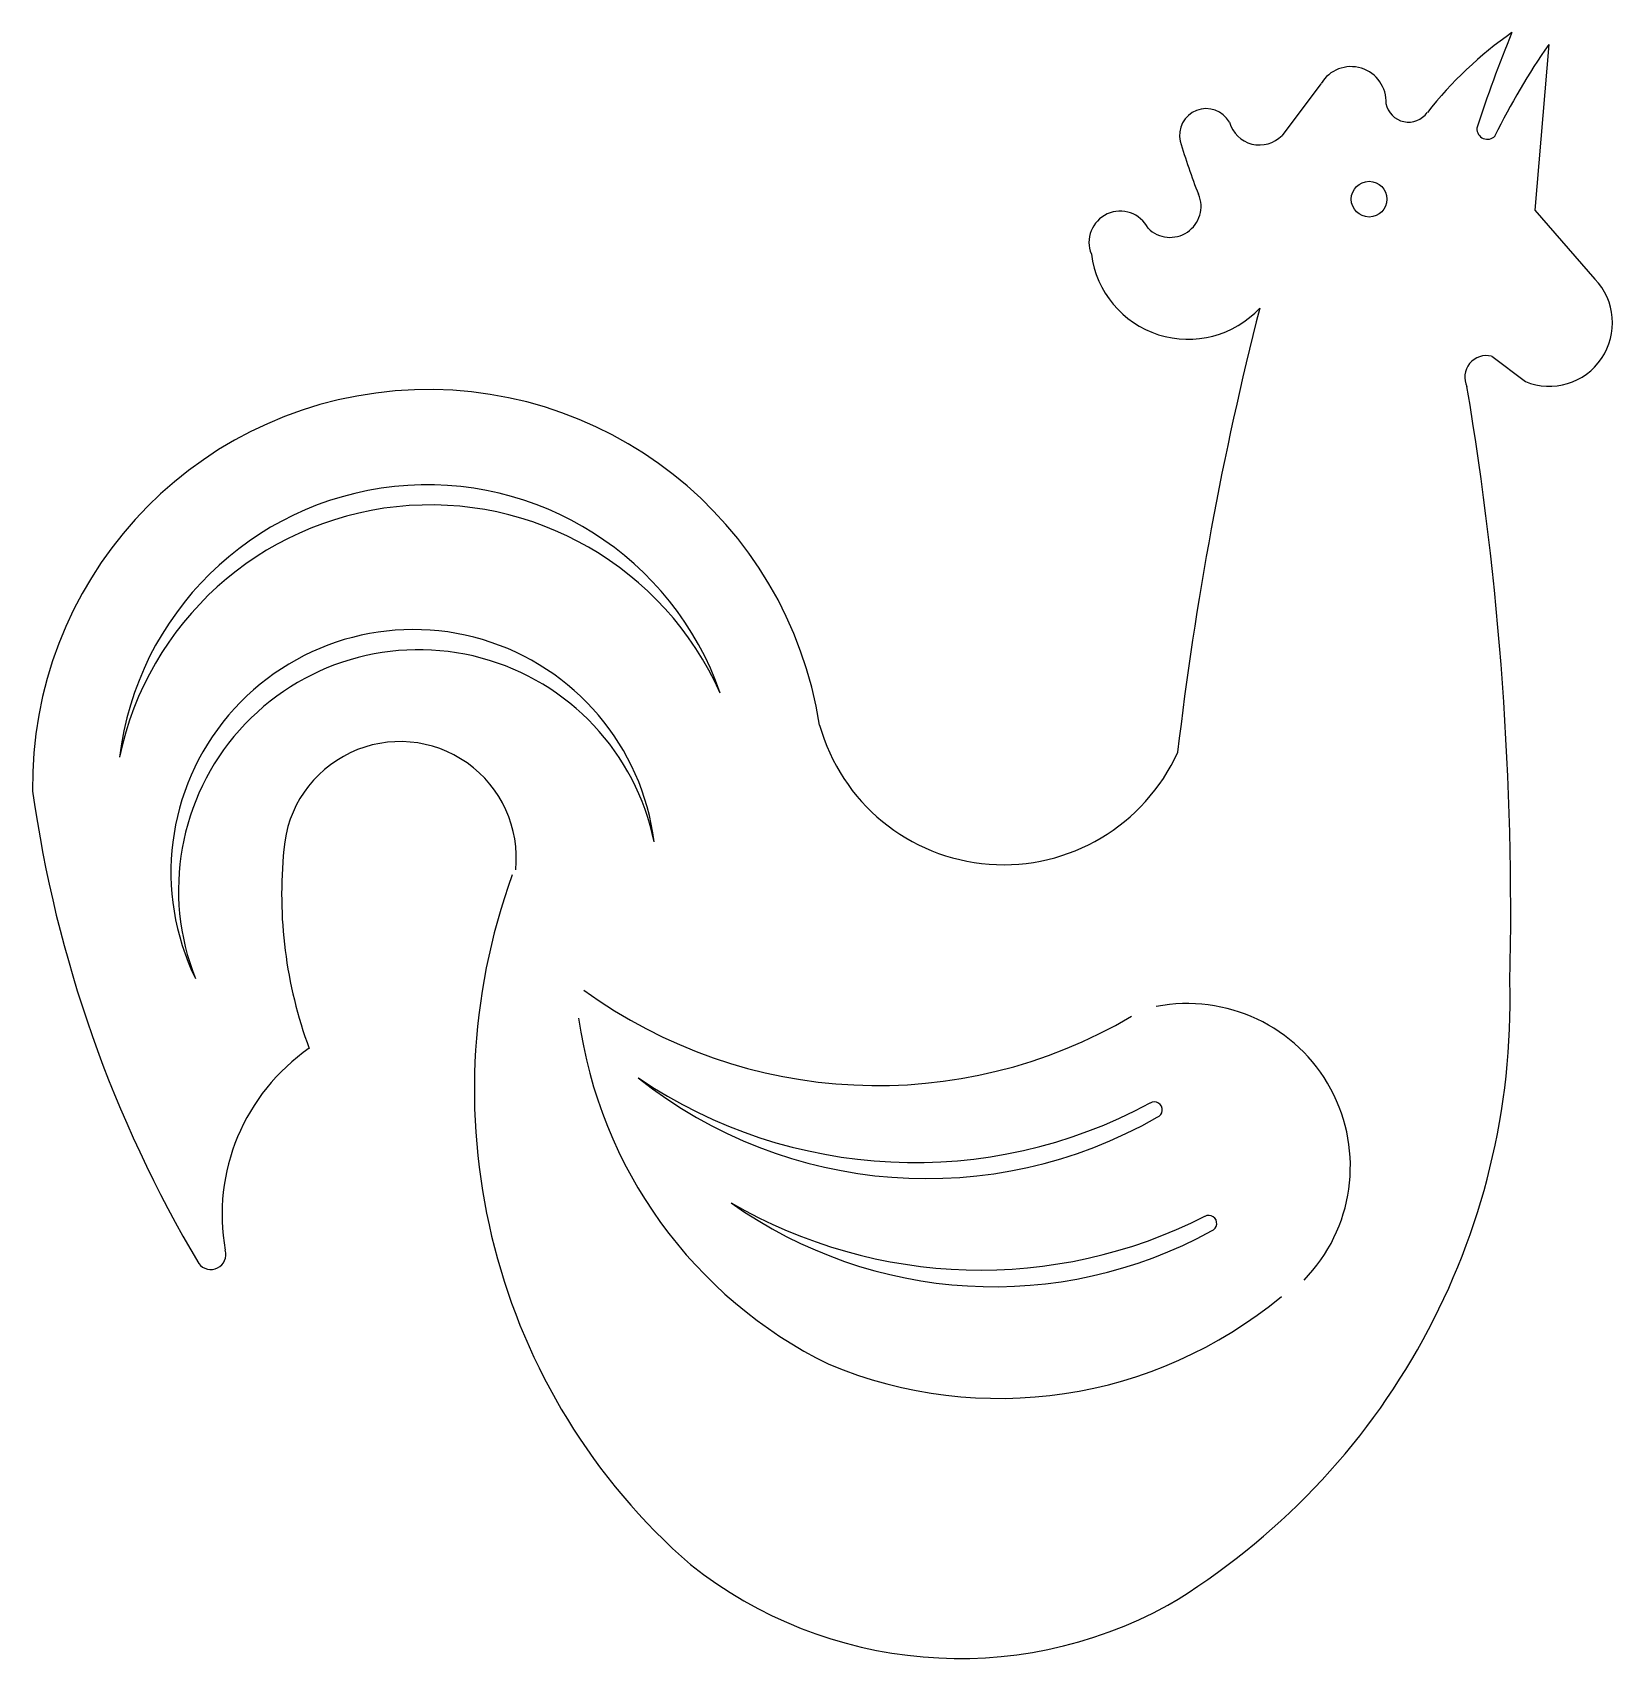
# Model space of a CAD drawing. Extents: x -1.6 to 10.4, y -0.1 to 12.3.
import ezdxf

# ---------------------------------------------------------------- set-up
doc = ezdxf.new("R2010")
doc.units = 0
doc.layers.add('1', color=7, linetype='CONTINUOUS')
doc.layers.add('2', color=7, linetype='CONTINUOUS')

msp = doc.modelspace()

# ---------------------------------------------------------------- linework, layer by layer
at = {"layer": '1', "color": 2}
msp.add_circle((8.581, 11.053), 0.136, dxfattribs=at)
for centre, radius, start, end in [((1.403, 6.512), 2.364, 19.1806, 172.9927), ((1.425, 6.303), 2.42, 24.0494, 168.1238), ((1.298, 5.924), 1.849, 7.1875, 205.9851), ((1.338, 5.788), 1.831, 11.5552, 201.6174), ((4.835, 8.108), 3.81, 233.9976, 300.5392), ((7.197, 3.682), 1.241, 315.6698, 101.0644), ((5.993, 5.287), 3.469, 187.8693, 243.8321), ((5.119, 7.476), 3.765, 235.9668, 298.4506), ((5.209, 7.121), 3.532, 231.5225, 299.8366), ((6.944, 4.113), 0.0608, 291.6995, 121.1104), ((5.619, 6.666), 3.774, 239.773, 296.9446), ((5.72, 6.215), 3.45, 234.555, 298.7741), ((7.359, 3.248), 0.0608, 290.2272, 119.6382), ((5.761, 5.282), 3.368, 247.3538, 309.7064)]:
    msp.add_arc(centre, radius, start, end, dxfattribs=at)
at = {"layer": '2', "color": 1}
for p, q in [((9.95, 12.231), (9.843, 10.968)), ((8.214, 11.933), (7.918, 11.538)), ((9.843, 10.968), (10.301, 10.444)), ((9.515, 9.856), (9.772, 9.663))]:
    msp.add_line(p, q, dxfattribs=at)
for centre, radius, start, end in [((11.363, 9.884), 2.969, 124.7728, 141.9606), ((17.875, 8.91), 8.887, 157.417, 162.4275), ((14.129, 9.303), 5.103, 144.9885, 154.0593), ((8.443, 11.796), 0.267, 356.7553, 148.9181), ((8.881, 11.815), 0.175, 191.2171, 324.8181), ((7.339, 11.54), 0.203, 29.2229, 193.1313), ((7.746, 11.705), 0.239, 195.8696, 315.7631), ((9.482, 11.589), 0.0795, 176.9275, 317.1915), ((12.132, 12.997), 5.213, 196.7538, 201.4505), ((7.064, 10.998), 0.236, 224.7495, 23.1387), ((6.684, 10.724), 0.238, 26.9351, 202.3591), ((7.202, 10.729), 0.744, 187.3991, 317.1587), ((9.953, 10.11), 0.483, 247.9617, 43.7849), ((32.574, 3.885), 25.623, 165.6787, 173.3823), ((9.475, 9.696), 0.165, 76.0312, 205.7292), ((1.411, 6.586), 3.016, 8.7492, 180.8588), ((-14.636, 5.614), 24.296, 358.7637, 9.5006), ((5.795, 7.437), 1.456, 195.5991, 335.7138), ((1.195, 6.032), 0.887, 354.2131, 175.7939), ((7.973, 7.891), 9.673, 188.0208, 210.7676), ((3.669, 5.754), 3.376, 174.1783, 200.32), ((6.559, 4.265), 4.797, 160.0315, 228.9593), ((4.27, 4.952), 5.386, 301.0399, 1.4694), ((1.379, 3.315), 1.54, 124.6396, 190.1758), ((-0.246, 3.01), 0.114, 216.1225, 16.6813), ((5.462, 3.235), 3.303, 231.5744, 298.6774)]:
    msp.add_arc(centre, radius, start, end, dxfattribs=at)

doc.saveas('drawing.dxf')
